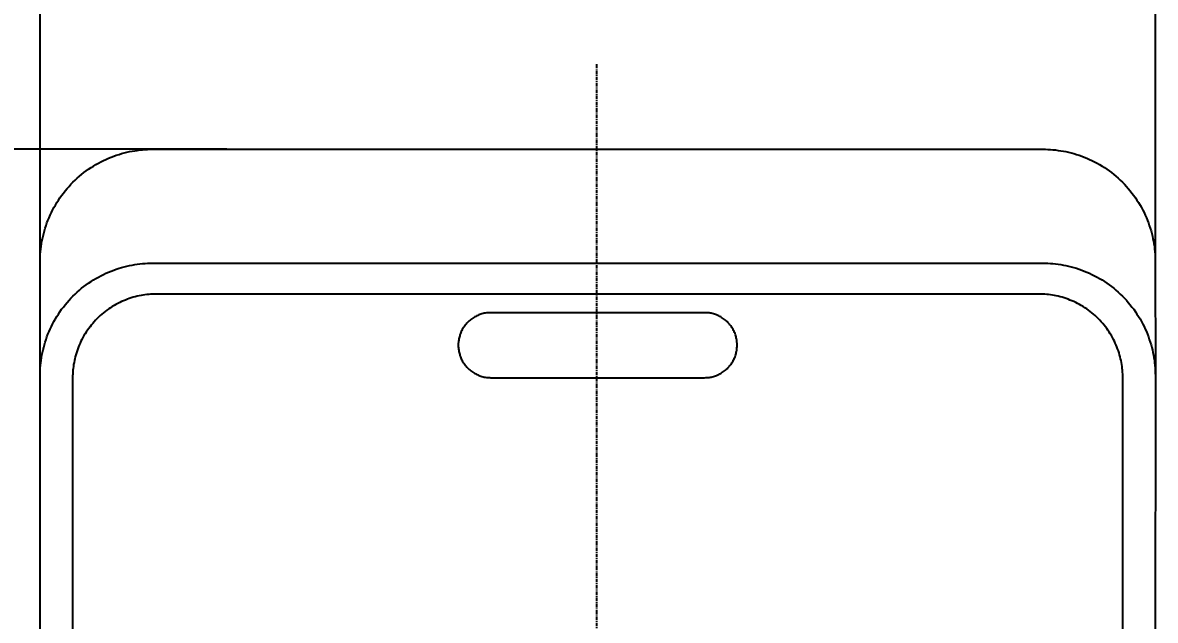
# Model space of a CAD drawing. Header units: millimetres. Extents: x 2411 to 3461, y 1233 to 2718.
# Drawn here: x 3098.7 to 3220.5, y 1668 to 1732.2 of the extents above; entities that cross this region are included whole.
import ezdxf

# ---------------------------------------------------------------- set-up
doc = ezdxf.new("R2010")
doc.units = ezdxf.units.MM
doc.linetypes.add('CENTER', pattern=[0.6, 0.375, -0.075, 0.075, -0.075])
for name, color, linetype in [('CEN2', 1, 'Continuous'), ('DIM2', 3, 'Continuous'), ('main', 7, 'Continuous')]:
    doc.layers.add(name, color=color, linetype=linetype)
doc.styles.get("Standard").update_dxf_attribs({"font": 'arial.ttf'})
doc.dimstyles.new('ISO-25', dxfattribs={"dimtxt": 2.5, "dimasz": 2.5, "dimexe": 1.25, "dimexo": 0.625, "dimtad": 1, "dimtxsty": 'Standard', "dimcen": 2.5, "dimadec": 0, "dimazin": 0, "dimtfac": 1, "dimtmove": 0, "dimatfit": 3, "dimfxl": 1, "dimarcsym": 0})

# ---------------------------------------------------------------- blocks, each defined once
blk = doc.blocks.new('*D56')
at = {"layer": 'Defpoints', "color": 0, "transparency": 16777216}
for p in [(3121.27, 1718.63), (3055.62, 1616.63), (3130.78, 1616.63)]:
    blk.add_point(p, dxfattribs=at)
at = {"layer": 'DIM2', "color": 0, "lineweight": -2, "transparency": 16777216}
for p, q in [((3120.64, 1718.63), (3054.37, 1718.63)), ((3055.62, 1706.63), (3055.62, 1628.63)), ((3130.15, 1616.63), (3054.37, 1616.63))]:
    blk.add_line(p, q, dxfattribs=at)
at = {"layer": 'DIM2', "color": 0, "transparency": 16777216}
for points in [[(3053.62, 1706.63), (3057.62, 1706.63), (3055.62, 1718.63)], [(3053.62, 1628.63), (3057.62, 1628.63), (3055.62, 1616.63)]]:
    blk.add_solid(points, dxfattribs=at)
at = {"layer": 'DIM2', "color": 0, "transparency": 16777216, "insert": (3042.96, 1667.63), "char_height": 15, "attachment_point": 5, "rotation": 90}
blk.add_mtext('102', dxfattribs=at)
blk = doc.blocks.new('*D57')
at = {"layer": 'Defpoints', "color": 0, "transparency": 16777216}
for p in [(3220.55, 1753.97), (3100.55, 1703.85), (3220.55, 1703.85)]:
    blk.add_point(p, dxfattribs=at)
at = {"layer": 'DIM2', "color": 0, "lineweight": -2, "transparency": 16777216}
for p, q in [((3100.55, 1704.47), (3100.55, 1755.22)), ((3220.55, 1704.47), (3220.55, 1755.22)), ((3112.55, 1753.97), (3208.55, 1753.97))]:
    blk.add_line(p, q, dxfattribs=at)
at = {"layer": 'DIM2', "color": 0, "transparency": 16777216}
for points in [[(3112.55, 1755.97), (3112.55, 1751.97), (3100.55, 1753.97)], [(3208.55, 1755.97), (3208.55, 1751.97), (3220.55, 1753.97)]]:
    blk.add_solid(points, dxfattribs=at)
at = {"layer": 'DIM2', "color": 0, "transparency": 16777216, "insert": (3160.55, 1766.63), "char_height": 15, "attachment_point": 5}
blk.add_mtext('120', dxfattribs=at)

msp = doc.modelspace()

# ---------------------------------------------------------------- linework, layer by layer
at = {"layer": 'CEN2', "linetype": 'CENTER'}
msp.add_line((3160.41, 1727.77), (3160.41, 1512.99), dxfattribs=at)
at = {"layer": 'main'}
for p, q in [((3110.45, 1718.42), (3110.73, 1718.47)), ((3110.73, 1718.47), (3111.01, 1718.51)), ((3111.01, 1718.51), (3111.28, 1718.55)), ((3111.28, 1718.55), (3111.56, 1718.58)), ((3111.56, 1718.58), (3111.84, 1718.6)), ((3111.84, 1718.6), (3112.11, 1718.61)), ((3112.11, 1718.61), (3112.38, 1718.62)), ((3112.38, 1718.62), (3208.45, 1718.63)), ((3208.45, 1718.63), (3208.72, 1718.62)), ((3208.72, 1718.62), (3208.99, 1718.61)), ((3208.99, 1718.61), (3209.26, 1718.6)), ((3209.26, 1718.6), (3209.53, 1718.58)), ((3209.53, 1718.58), (3209.81, 1718.55)), ((3209.81, 1718.55), (3210.09, 1718.51)), ((3210.09, 1718.51), (3210.37, 1718.47)), ((3210.37, 1718.47), (3210.65, 1718.42)), ((3106.82, 1717.13), (3107.09, 1717.27)), ((3107.09, 1717.27), (3107.36, 1717.41)), ((3107.36, 1717.41), (3107.64, 1717.54)), ((3107.64, 1717.54), (3107.92, 1717.66)), ((3107.92, 1717.66), (3108.19, 1717.78)), ((3108.19, 1717.78), (3108.47, 1717.88)), ((3108.47, 1717.88), (3108.75, 1717.98)), ((3108.75, 1717.98), (3109.04, 1718.08)), ((3109.04, 1718.08), (3109.32, 1718.16)), ((3109.32, 1718.16), (3109.6, 1718.24)), ((3109.6, 1718.24), (3109.88, 1718.31)), ((3109.88, 1718.31), (3110.16, 1718.37)), ((3110.16, 1718.37), (3110.45, 1718.42)), ((3210.65, 1718.42), (3210.93, 1718.37)), ((3210.93, 1718.37), (3211.21, 1718.31)), ((3211.21, 1718.31), (3211.49, 1718.24)), ((3211.49, 1718.24), (3211.78, 1718.16)), ((3211.78, 1718.16), (3212.06, 1718.08)), ((3212.06, 1718.08), (3212.34, 1717.98)), ((3212.34, 1717.98), (3212.62, 1717.88)), ((3212.62, 1717.88), (3212.9, 1717.78)), ((3212.9, 1717.78), (3213.18, 1717.66)), ((3213.18, 1717.66), (3213.46, 1717.54)), ((3213.46, 1717.54), (3213.73, 1717.41)), ((3213.73, 1717.41), (3214, 1717.27)), ((3214, 1717.27), (3214.27, 1717.13)), ((3105.02, 1715.92), (3105.27, 1716.11)), ((3105.27, 1716.11), (3105.52, 1716.3)), ((3105.52, 1716.3), (3105.77, 1716.48)), ((3105.77, 1716.48), (3106.03, 1716.65)), ((3106.03, 1716.65), (3106.29, 1716.82)), ((3106.29, 1716.82), (3106.55, 1716.98)), ((3106.55, 1716.98), (3106.82, 1717.13)), ((3214.27, 1717.13), (3214.54, 1716.98)), ((3214.54, 1716.98), (3214.81, 1716.82)), ((3214.81, 1716.82), (3215.07, 1716.65)), ((3215.07, 1716.65), (3215.33, 1716.48)), ((3215.33, 1716.48), (3215.58, 1716.3)), ((3215.58, 1716.3), (3215.83, 1716.11)), ((3215.83, 1716.11), (3216.07, 1715.92)), ((3103.66, 1714.63), (3103.87, 1714.86)), ((3103.87, 1714.86), (3104.09, 1715.08)), ((3104.09, 1715.08), (3104.32, 1715.3)), ((3104.32, 1715.3), (3104.55, 1715.51)), ((3104.55, 1715.51), (3104.78, 1715.72)), ((3104.78, 1715.72), (3105.02, 1715.92)), ((3216.07, 1715.92), (3216.31, 1715.72)), ((3216.31, 1715.72), (3216.55, 1715.51)), ((3216.55, 1715.51), (3216.78, 1715.3)), ((3216.78, 1715.3), (3217, 1715.08)), ((3217, 1715.08), (3217.22, 1714.86)), ((3217.22, 1714.86), (3217.43, 1714.63)), ((3102.69, 1713.41), (3102.87, 1713.66)), ((3102.87, 1713.66), (3103.06, 1713.91)), ((3103.06, 1713.91), (3103.25, 1714.15)), ((3103.25, 1714.15), (3103.45, 1714.39)), ((3103.45, 1714.39), (3103.66, 1714.63)), ((3217.43, 1714.63), (3217.64, 1714.39)), ((3217.64, 1714.39), (3217.84, 1714.15)), ((3217.84, 1714.15), (3218.03, 1713.91)), ((3218.03, 1713.91), (3218.22, 1713.66)), ((3218.22, 1713.66), (3218.4, 1713.41)), ((3101.9, 1712.08), (3102.04, 1712.35)), ((3102.04, 1712.35), (3102.19, 1712.62)), ((3102.19, 1712.62), (3102.35, 1712.89)), ((3102.35, 1712.89), (3102.52, 1713.15)), ((3102.52, 1713.15), (3102.69, 1713.41)), ((3218.4, 1713.41), (3218.57, 1713.15)), ((3218.57, 1713.15), (3218.74, 1712.89)), ((3218.74, 1712.89), (3218.9, 1712.62)), ((3218.9, 1712.62), (3219.05, 1712.35)), ((3219.05, 1712.35), (3219.2, 1712.08)), ((3101.4, 1710.98), (3101.51, 1711.26)), ((3101.51, 1711.26), (3101.63, 1711.54)), ((3101.63, 1711.54), (3101.76, 1711.81)), ((3101.76, 1711.81), (3101.9, 1712.08)), ((3219.2, 1712.08), (3219.33, 1711.81)), ((3219.33, 1711.81), (3219.46, 1711.54)), ((3219.46, 1711.54), (3219.58, 1711.26)), ((3219.58, 1711.26), (3219.7, 1710.98)), ((3101.01, 1709.86), (3101.1, 1710.14)), ((3101.1, 1710.14), (3101.19, 1710.42)), ((3101.19, 1710.42), (3101.29, 1710.7)), ((3101.29, 1710.7), (3101.4, 1710.98)), ((3219.7, 1710.98), (3219.8, 1710.7)), ((3219.8, 1710.7), (3219.9, 1710.42)), ((3219.9, 1710.42), (3220, 1710.14)), ((3220, 1710.14), (3220.08, 1709.86)), ((3100.7, 1708.45), (3100.75, 1708.73)), ((3100.75, 1708.73), (3100.8, 1709.01)), ((3100.8, 1709.01), (3100.87, 1709.29)), ((3100.87, 1709.29), (3100.94, 1709.57)), ((3100.94, 1709.57), (3101.01, 1709.86)), ((3220.08, 1709.86), (3220.16, 1709.57)), ((3220.16, 1709.57), (3220.23, 1709.29)), ((3220.23, 1709.29), (3220.29, 1709.01)), ((3220.29, 1709.01), (3220.35, 1708.73)), ((3220.35, 1708.73), (3220.39, 1708.45)), ((3100.57, 1707.34), (3100.6, 1707.61)), ((3100.6, 1707.61), (3100.62, 1707.89)), ((3100.62, 1707.89), (3100.66, 1708.17)), ((3100.66, 1708.17), (3100.7, 1708.45)), ((3220.39, 1708.45), (3220.44, 1708.17)), ((3220.44, 1708.17), (3220.47, 1707.89)), ((3220.47, 1707.89), (3220.5, 1707.61)), ((3220.5, 1707.61), (3220.52, 1707.34)), ((3100.55, 1706.79), (3100.56, 1707.07)), ((3100.55, 1694.27), (3100.55, 1706.79)), ((3100.56, 1707.07), (3100.57, 1707.34)), ((3110.73, 1706.22), (3111.01, 1706.26)), ((3111.01, 1706.26), (3111.28, 1706.3)), ((3111.28, 1706.3), (3111.56, 1706.33)), ((3111.56, 1706.33), (3111.84, 1706.35)), ((3111.84, 1706.35), (3112.11, 1706.36)), ((3112.11, 1706.36), (3112.38, 1706.37)), ((3112.38, 1706.37), (3208.45, 1706.37)), ((3208.45, 1706.37), (3208.72, 1706.37)), ((3208.72, 1706.37), (3208.99, 1706.36)), ((3208.99, 1706.36), (3209.26, 1706.35)), ((3209.26, 1706.35), (3209.53, 1706.33)), ((3209.53, 1706.33), (3209.81, 1706.3)), ((3209.81, 1706.3), (3210.09, 1706.26)), ((3210.09, 1706.26), (3210.37, 1706.22)), ((3220.52, 1707.34), (3220.54, 1707.07)), ((3220.54, 1707.07), (3220.54, 1706.79)), ((3220.54, 1706.79), (3220.55, 1694.27)), ((3106.82, 1704.88), (3107.09, 1705.02)), ((3107.09, 1705.02), (3107.36, 1705.16)), ((3107.36, 1705.16), (3107.64, 1705.29)), ((3107.64, 1705.29), (3107.92, 1705.41)), ((3107.92, 1705.41), (3108.19, 1705.53)), ((3108.19, 1705.53), (3108.47, 1705.63)), ((3108.47, 1705.63), (3108.75, 1705.73)), ((3108.75, 1705.73), (3109.04, 1705.82)), ((3109.04, 1705.82), (3109.32, 1705.91)), ((3109.32, 1705.91), (3109.6, 1705.98)), ((3109.6, 1705.98), (3109.88, 1706.05)), ((3109.88, 1706.05), (3110.16, 1706.12)), ((3110.16, 1706.12), (3110.45, 1706.17)), ((3110.45, 1706.17), (3110.73, 1706.22)), ((3210.37, 1706.22), (3210.65, 1706.17)), ((3210.65, 1706.17), (3210.93, 1706.12)), ((3210.93, 1706.12), (3211.21, 1706.05)), ((3211.21, 1706.05), (3211.49, 1705.98)), ((3211.49, 1705.98), (3211.78, 1705.91)), ((3211.78, 1705.91), (3212.06, 1705.82)), ((3212.06, 1705.82), (3212.34, 1705.73)), ((3212.34, 1705.73), (3212.62, 1705.63)), ((3212.62, 1705.63), (3212.9, 1705.53)), ((3212.9, 1705.53), (3213.18, 1705.41)), ((3213.18, 1705.41), (3213.46, 1705.29)), ((3213.46, 1705.29), (3213.73, 1705.16)), ((3213.73, 1705.16), (3214, 1705.02)), ((3214, 1705.02), (3214.27, 1704.88)), ((3105.02, 1703.67), (3105.27, 1703.86)), ((3105.27, 1703.86), (3105.52, 1704.05)), ((3105.52, 1704.05), (3105.77, 1704.23)), ((3105.77, 1704.23), (3106.03, 1704.4)), ((3106.03, 1704.4), (3106.29, 1704.57)), ((3106.29, 1704.57), (3106.55, 1704.73)), ((3106.55, 1704.73), (3106.82, 1704.88)), ((3214.27, 1704.88), (3214.54, 1704.73)), ((3214.54, 1704.73), (3214.81, 1704.57)), ((3214.81, 1704.57), (3215.07, 1704.4)), ((3215.07, 1704.4), (3215.33, 1704.23)), ((3215.33, 1704.23), (3215.58, 1704.05)), ((3215.58, 1704.05), (3215.83, 1703.86)), ((3215.83, 1703.86), (3216.07, 1703.67)), ((3103.66, 1702.38), (3103.87, 1702.61)), ((3103.87, 1702.61), (3104.09, 1702.83)), ((3104.09, 1702.83), (3104.32, 1703.05)), ((3104.32, 1703.05), (3104.55, 1703.26)), ((3104.55, 1703.26), (3104.78, 1703.47)), ((3104.78, 1703.47), (3105.02, 1703.67)), ((3110.36, 1702.64), (3110.15, 1702.57)), ((3110.57, 1702.7), (3110.36, 1702.64)), ((3110.78, 1702.76), (3110.57, 1702.7)), ((3110.99, 1702.81), (3110.78, 1702.76)), ((3111.2, 1702.85), (3110.99, 1702.81)), ((3111.41, 1702.9), (3111.2, 1702.85)), ((3111.62, 1702.93), (3111.41, 1702.9)), ((3111.83, 1702.96), (3111.62, 1702.93)), ((3112.03, 1702.99), (3111.83, 1702.96)), ((3112.24, 1703.01), (3112.03, 1702.99)), ((3112.44, 1703.03), (3112.24, 1703.01)), ((3112.65, 1703.04), (3112.44, 1703.03)), ((3112.85, 1703.04), (3112.65, 1703.04)), ((3113.05, 1703.05), (3112.85, 1703.04)), ((3208.25, 1703.04), (3113.05, 1703.05)), ((3208.45, 1703.04), (3208.25, 1703.04)), ((3208.65, 1703.03), (3208.45, 1703.04)), ((3208.86, 1703.01), (3208.65, 1703.03)), ((3209.06, 1702.99), (3208.86, 1703.01)), ((3209.27, 1702.96), (3209.06, 1702.99)), ((3209.48, 1702.93), (3209.27, 1702.96)), ((3209.68, 1702.9), (3209.48, 1702.93)), ((3209.89, 1702.85), (3209.68, 1702.9)), ((3210.1, 1702.81), (3209.89, 1702.85)), ((3210.31, 1702.76), (3210.1, 1702.81)), ((3210.52, 1702.7), (3210.31, 1702.76)), ((3210.73, 1702.64), (3210.52, 1702.7)), ((3210.94, 1702.57), (3210.73, 1702.64)), ((3216.07, 1703.67), (3216.31, 1703.47)), ((3216.31, 1703.47), (3216.55, 1703.26)), ((3216.55, 1703.26), (3216.78, 1703.05)), ((3216.78, 1703.05), (3217, 1702.83)), ((3217, 1702.83), (3217.22, 1702.61)), ((3217.22, 1702.61), (3217.43, 1702.38)), ((3102.69, 1701.15), (3102.87, 1701.41)), ((3102.87, 1701.41), (3103.06, 1701.66)), ((3103.06, 1701.66), (3103.25, 1701.9)), ((3103.25, 1701.9), (3103.45, 1702.14)), ((3103.45, 1702.14), (3103.66, 1702.38)), ((3107.93, 1701.45), (3107.74, 1701.32)), ((3108.12, 1701.58), (3107.93, 1701.45)), ((3108.32, 1701.7), (3108.12, 1701.58)), ((3108.51, 1701.82), (3108.32, 1701.7)), ((3108.71, 1701.93), (3108.51, 1701.82)), ((3108.91, 1702.04), (3108.71, 1701.93)), ((3109.12, 1702.14), (3108.91, 1702.04)), ((3109.32, 1702.24), (3109.12, 1702.14)), ((3109.53, 1702.33), (3109.32, 1702.24)), ((3109.73, 1702.41), (3109.53, 1702.33)), ((3109.94, 1702.49), (3109.73, 1702.41)), ((3110.15, 1702.57), (3109.94, 1702.49)), ((3211.15, 1702.49), (3210.94, 1702.57)), ((3211.36, 1702.41), (3211.15, 1702.49)), ((3211.57, 1702.33), (3211.36, 1702.41)), ((3211.77, 1702.24), (3211.57, 1702.33)), ((3211.98, 1702.14), (3211.77, 1702.24)), ((3212.18, 1702.04), (3211.98, 1702.14)), ((3212.38, 1701.93), (3212.18, 1702.04)), ((3212.58, 1701.82), (3212.38, 1701.93)), ((3212.78, 1701.7), (3212.58, 1701.82)), ((3212.97, 1701.58), (3212.78, 1701.7)), ((3213.16, 1701.45), (3212.97, 1701.58)), ((3213.35, 1701.32), (3213.16, 1701.45)), ((3217.43, 1702.38), (3217.64, 1702.14)), ((3217.64, 1702.14), (3217.84, 1701.9)), ((3217.84, 1701.9), (3218.03, 1701.66)), ((3218.03, 1701.66), (3218.22, 1701.41)), ((3218.22, 1701.41), (3218.4, 1701.15)), ((3102.04, 1700.1), (3102.19, 1700.37)), ((3102.19, 1700.37), (3102.35, 1700.63)), ((3102.35, 1700.63), (3102.52, 1700.9)), ((3102.52, 1700.9), (3102.69, 1701.15)), ((3106.52, 1700.24), (3106.36, 1700.07)), ((3106.68, 1700.41), (3106.52, 1700.24)), ((3106.85, 1700.57), (3106.68, 1700.41)), ((3107.02, 1700.73), (3106.85, 1700.57)), ((3107.2, 1700.88), (3107.02, 1700.73)), ((3107.37, 1701.03), (3107.2, 1700.88)), ((3107.56, 1701.18), (3107.37, 1701.03)), ((3107.74, 1701.32), (3107.56, 1701.18)), ((3146.73, 1700.17), (3146.64, 1700.09)), ((3146.82, 1700.25), (3146.73, 1700.17)), ((3146.91, 1700.33), (3146.82, 1700.25)), ((3147.01, 1700.4), (3146.91, 1700.33)), ((3147.11, 1700.47), (3147.01, 1700.4)), ((3147.21, 1700.53), (3147.11, 1700.47)), ((3147.31, 1700.6), (3147.21, 1700.53)), ((3147.42, 1700.65), (3147.31, 1700.6)), ((3147.53, 1700.71), (3147.42, 1700.65)), ((3147.64, 1700.76), (3147.53, 1700.71)), ((3147.75, 1700.81), (3147.64, 1700.76)), ((3147.86, 1700.85), (3147.75, 1700.81)), ((3147.98, 1700.89), (3147.86, 1700.85)), ((3148.09, 1700.92), (3147.98, 1700.89)), ((3148.21, 1700.95), (3148.09, 1700.92)), ((3148.33, 1700.98), (3148.21, 1700.95)), ((3148.45, 1701), (3148.33, 1700.98)), ((3148.57, 1701.02), (3148.45, 1701)), ((3148.69, 1701.04), (3148.57, 1701.02)), ((3148.81, 1701.05), (3148.69, 1701.04)), ((3148.93, 1701.05), (3148.81, 1701.05)), ((3149.05, 1701.05), (3148.93, 1701.05)), ((3172.05, 1701.05), (3149.05, 1701.05)), ((3172.17, 1701.05), (3172.05, 1701.05)), ((3172.29, 1701.05), (3172.17, 1701.05)), ((3172.41, 1701.04), (3172.29, 1701.05)), ((3172.53, 1701.02), (3172.41, 1701.04)), ((3172.65, 1701), (3172.53, 1701.02)), ((3172.77, 1700.98), (3172.65, 1701)), ((3172.88, 1700.95), (3172.77, 1700.98)), ((3173, 1700.92), (3172.88, 1700.95)), ((3173.12, 1700.89), (3173, 1700.92)), ((3173.23, 1700.85), (3173.12, 1700.89)), ((3173.34, 1700.81), (3173.23, 1700.85)), ((3173.46, 1700.76), (3173.34, 1700.81)), ((3173.57, 1700.71), (3173.46, 1700.76)), ((3173.67, 1700.65), (3173.57, 1700.71)), ((3173.78, 1700.6), (3173.67, 1700.65)), ((3173.88, 1700.53), (3173.78, 1700.6)), ((3173.99, 1700.47), (3173.88, 1700.53)), ((3174.08, 1700.4), (3173.99, 1700.47)), ((3174.18, 1700.33), (3174.08, 1700.4)), ((3174.28, 1700.25), (3174.18, 1700.33)), ((3174.37, 1700.17), (3174.28, 1700.25)), ((3174.46, 1700.09), (3174.37, 1700.17)), ((3213.54, 1701.18), (3213.35, 1701.32)), ((3213.72, 1701.03), (3213.54, 1701.18)), ((3213.9, 1700.88), (3213.72, 1701.03)), ((3214.07, 1700.73), (3213.9, 1700.88)), ((3214.24, 1700.57), (3214.07, 1700.73)), ((3214.41, 1700.41), (3214.24, 1700.57)), ((3214.57, 1700.24), (3214.41, 1700.41)), ((3214.73, 1700.07), (3214.57, 1700.24)), ((3218.4, 1701.15), (3218.57, 1700.9)), ((3218.57, 1700.9), (3218.74, 1700.63)), ((3218.74, 1700.63), (3218.9, 1700.37)), ((3218.9, 1700.37), (3219.05, 1700.1)), ((3101.4, 1698.73), (3101.51, 1699.01)), ((3101.51, 1699.01), (3101.63, 1699.28)), ((3101.63, 1699.28), (3101.76, 1699.56)), ((3101.76, 1699.56), (3101.9, 1699.83)), ((3101.9, 1699.83), (3102.04, 1700.1)), ((3105.51, 1698.97), (3105.39, 1698.78)), ((3105.64, 1699.16), (3105.51, 1698.97)), ((3105.78, 1699.35), (3105.64, 1699.16)), ((3105.92, 1699.54), (3105.78, 1699.35)), ((3106.06, 1699.72), (3105.92, 1699.54)), ((3106.21, 1699.9), (3106.06, 1699.72)), ((3106.36, 1700.07), (3106.21, 1699.9)), ((3145.87, 1699.02), (3145.82, 1698.91)), ((3145.92, 1699.13), (3145.87, 1699.02)), ((3145.98, 1699.23), (3145.92, 1699.13)), ((3146.04, 1699.34), (3145.98, 1699.23)), ((3146.1, 1699.44), (3146.04, 1699.34)), ((3146.17, 1699.54), (3146.1, 1699.44)), ((3146.24, 1699.64), (3146.17, 1699.54)), ((3146.31, 1699.74), (3146.24, 1699.64)), ((3146.39, 1699.83), (3146.31, 1699.74)), ((3146.47, 1699.92), (3146.39, 1699.83)), ((3146.55, 1700.01), (3146.47, 1699.92)), ((3146.64, 1700.09), (3146.55, 1700.01)), ((3174.54, 1700.01), (3174.46, 1700.09)), ((3174.63, 1699.92), (3174.54, 1700.01)), ((3174.71, 1699.83), (3174.63, 1699.92)), ((3174.78, 1699.74), (3174.71, 1699.83)), ((3174.86, 1699.64), (3174.78, 1699.74)), ((3174.93, 1699.54), (3174.86, 1699.64)), ((3174.99, 1699.44), (3174.93, 1699.54)), ((3175.06, 1699.34), (3174.99, 1699.44)), ((3175.12, 1699.23), (3175.06, 1699.34)), ((3175.17, 1699.13), (3175.12, 1699.23)), ((3175.23, 1699.02), (3175.17, 1699.13)), ((3175.28, 1698.91), (3175.23, 1699.02)), ((3214.89, 1699.9), (3214.73, 1700.07)), ((3215.03, 1699.72), (3214.89, 1699.9)), ((3215.18, 1699.54), (3215.03, 1699.72)), ((3215.32, 1699.35), (3215.18, 1699.54)), ((3215.45, 1699.16), (3215.32, 1699.35)), ((3215.58, 1698.97), (3215.45, 1699.16)), ((3215.7, 1698.78), (3215.58, 1698.97)), ((3219.05, 1700.1), (3219.2, 1699.83)), ((3219.2, 1699.83), (3219.33, 1699.56)), ((3219.33, 1699.56), (3219.46, 1699.28)), ((3219.46, 1699.28), (3219.58, 1699.01)), ((3219.58, 1699.01), (3219.7, 1698.73)), ((3101.01, 1697.6), (3101.1, 1697.89)), ((3101.1, 1697.89), (3101.19, 1698.17)), ((3101.19, 1698.17), (3101.29, 1698.45)), ((3101.29, 1698.45), (3101.4, 1698.73)), ((3104.85, 1697.77), (3104.76, 1697.57)), ((3104.95, 1697.98), (3104.85, 1697.77)), ((3105.05, 1698.18), (3104.95, 1697.98)), ((3105.16, 1698.38), (3105.05, 1698.18)), ((3105.27, 1698.58), (3105.16, 1698.38)), ((3105.39, 1698.78), (3105.27, 1698.58)), ((3145.56, 1697.86), (3145.55, 1697.74)), ((3145.55, 1697.74), (3145.55, 1697.62)), ((3145.57, 1697.98), (3145.56, 1697.86)), ((3145.59, 1698.1), (3145.57, 1697.98)), ((3145.61, 1698.22), (3145.59, 1698.1)), ((3145.64, 1698.33), (3145.61, 1698.22)), ((3145.66, 1698.45), (3145.64, 1698.33)), ((3145.7, 1698.57), (3145.66, 1698.45)), ((3145.73, 1698.68), (3145.7, 1698.57)), ((3145.77, 1698.8), (3145.73, 1698.68)), ((3145.82, 1698.91), (3145.77, 1698.8)), ((3175.32, 1698.8), (3175.28, 1698.91)), ((3175.36, 1698.68), (3175.32, 1698.8)), ((3175.4, 1698.57), (3175.36, 1698.68)), ((3175.43, 1698.45), (3175.4, 1698.57)), ((3175.46, 1698.33), (3175.43, 1698.45)), ((3175.48, 1698.22), (3175.46, 1698.33)), ((3175.51, 1698.1), (3175.48, 1698.22)), ((3175.52, 1697.98), (3175.51, 1698.1)), ((3175.53, 1697.86), (3175.52, 1697.98)), ((3175.54, 1697.74), (3175.53, 1697.86)), ((3175.55, 1697.62), (3175.54, 1697.74)), ((3215.82, 1698.58), (3215.7, 1698.78)), ((3215.93, 1698.38), (3215.82, 1698.58)), ((3216.04, 1698.18), (3215.93, 1698.38)), ((3216.14, 1697.98), (3216.04, 1698.18)), ((3216.24, 1697.77), (3216.14, 1697.98)), ((3216.33, 1697.57), (3216.24, 1697.77)), ((3219.7, 1698.73), (3219.8, 1698.45)), ((3219.8, 1698.45), (3219.9, 1698.17)), ((3219.9, 1698.17), (3220, 1697.89)), ((3220, 1697.89), (3220.08, 1697.6)), ((3100.75, 1696.48), (3100.8, 1696.76)), ((3100.8, 1696.76), (3100.87, 1697.04)), ((3100.87, 1697.04), (3100.94, 1697.32)), ((3100.94, 1697.32), (3101.01, 1697.6)), ((3104.39, 1696.52), (3104.34, 1696.31)), ((3104.46, 1696.73), (3104.39, 1696.52)), ((3104.53, 1696.94), (3104.46, 1696.73)), ((3104.6, 1697.15), (3104.53, 1696.94)), ((3104.68, 1697.36), (3104.6, 1697.15)), ((3104.76, 1697.57), (3104.68, 1697.36)), ((3145.55, 1697.62), (3145.55, 1697.49)), ((3145.55, 1697.49), (3145.55, 1697.37)), ((3145.55, 1697.37), (3145.56, 1697.25)), ((3145.56, 1697.25), (3145.57, 1697.13)), ((3145.57, 1697.13), (3145.59, 1697.01)), ((3145.59, 1697.01), (3145.61, 1696.89)), ((3145.61, 1696.89), (3145.64, 1696.78)), ((3145.64, 1696.78), (3145.66, 1696.66)), ((3145.66, 1696.66), (3145.7, 1696.54)), ((3145.7, 1696.54), (3145.73, 1696.43)), ((3175.36, 1696.43), (3175.4, 1696.54)), ((3175.4, 1696.54), (3175.43, 1696.66)), ((3175.43, 1696.66), (3175.46, 1696.78)), ((3175.46, 1696.78), (3175.48, 1696.89)), ((3175.48, 1696.89), (3175.51, 1697.01)), ((3175.51, 1697.01), (3175.52, 1697.13)), ((3175.52, 1697.13), (3175.53, 1697.25)), ((3175.53, 1697.25), (3175.54, 1697.37)), ((3175.54, 1697.37), (3175.55, 1697.49)), ((3175.55, 1697.49), (3175.55, 1697.62)), ((3216.42, 1697.36), (3216.33, 1697.57)), ((3216.49, 1697.15), (3216.42, 1697.36)), ((3216.57, 1696.94), (3216.49, 1697.15)), ((3216.64, 1696.73), (3216.57, 1696.94)), ((3216.7, 1696.52), (3216.64, 1696.73)), ((3216.76, 1696.31), (3216.7, 1696.52)), ((3220.08, 1697.6), (3220.16, 1697.32)), ((3220.16, 1697.32), (3220.23, 1697.04)), ((3220.23, 1697.04), (3220.29, 1696.76)), ((3220.29, 1696.76), (3220.35, 1696.48)), ((3100.57, 1695.09), (3100.6, 1695.36)), ((3100.6, 1695.36), (3100.62, 1695.64)), ((3100.62, 1695.64), (3100.66, 1695.92)), ((3100.66, 1695.92), (3100.7, 1696.2)), ((3100.7, 1696.2), (3100.75, 1696.48)), ((3104.16, 1695.48), (3104.13, 1695.27)), ((3104.2, 1695.68), (3104.16, 1695.48)), ((3104.24, 1695.89), (3104.2, 1695.68)), ((3104.29, 1696.1), (3104.24, 1695.89)), ((3104.34, 1696.31), (3104.29, 1696.1)), ((3145.73, 1696.43), (3145.77, 1696.31)), ((3145.77, 1696.31), (3145.82, 1696.2)), ((3145.82, 1696.2), (3145.87, 1696.09)), ((3145.87, 1696.09), (3145.92, 1695.98)), ((3145.92, 1695.98), (3145.98, 1695.88)), ((3145.98, 1695.88), (3146.04, 1695.77)), ((3146.04, 1695.77), (3146.1, 1695.67)), ((3146.1, 1695.67), (3146.17, 1695.57)), ((3146.17, 1695.57), (3146.24, 1695.47)), ((3146.24, 1695.47), (3146.31, 1695.37)), ((3146.31, 1695.37), (3146.39, 1695.28)), ((3146.39, 1695.28), (3146.47, 1695.19)), ((3174.63, 1695.19), (3174.71, 1695.28)), ((3174.71, 1695.28), (3174.78, 1695.37)), ((3174.78, 1695.37), (3174.86, 1695.47)), ((3174.86, 1695.47), (3174.93, 1695.57)), ((3174.93, 1695.57), (3174.99, 1695.67)), ((3174.99, 1695.67), (3175.06, 1695.77)), ((3175.06, 1695.77), (3175.12, 1695.88)), ((3175.12, 1695.88), (3175.17, 1695.98)), ((3175.17, 1695.98), (3175.23, 1696.09)), ((3175.23, 1696.09), (3175.28, 1696.2)), ((3175.28, 1696.2), (3175.32, 1696.31)), ((3175.32, 1696.31), (3175.36, 1696.43)), ((3216.81, 1696.1), (3216.76, 1696.31)), ((3216.86, 1695.89), (3216.81, 1696.1)), ((3216.9, 1695.68), (3216.86, 1695.89)), ((3216.93, 1695.48), (3216.9, 1695.68)), ((3216.96, 1695.27), (3216.93, 1695.48)), ((3220.35, 1696.48), (3220.39, 1696.2)), ((3220.39, 1696.2), (3220.44, 1695.92)), ((3220.44, 1695.92), (3220.47, 1695.64)), ((3220.47, 1695.64), (3220.5, 1695.36)), ((3220.5, 1695.36), (3220.52, 1695.09)), ((3100.55, 1694.54), (3100.56, 1694.81)), ((3100.55, 1694.27), (3100.55, 1694.54)), ((3100.55, 1628.46), (3100.55, 1694.27)), ((3100.56, 1694.81), (3100.57, 1695.09)), ((3104.06, 1694.45), (3104.05, 1694.25)), ((3104.05, 1694.25), (3104.05, 1629.05)), ((3104.07, 1694.65), (3104.06, 1694.45)), ((3104.08, 1694.85), (3104.07, 1694.65)), ((3104.1, 1695.06), (3104.08, 1694.85)), ((3104.13, 1695.27), (3104.1, 1695.06)), ((3146.47, 1695.19), (3146.55, 1695.1)), ((3146.55, 1695.1), (3146.64, 1695.02)), ((3146.64, 1695.02), (3146.73, 1694.94)), ((3146.73, 1694.94), (3146.82, 1694.86)), ((3146.82, 1694.86), (3146.91, 1694.78)), ((3146.91, 1694.78), (3147.01, 1694.71)), ((3147.01, 1694.71), (3147.11, 1694.64)), ((3147.11, 1694.64), (3147.21, 1694.58)), ((3147.21, 1694.58), (3147.31, 1694.51)), ((3147.31, 1694.51), (3147.42, 1694.46)), ((3147.42, 1694.46), (3147.53, 1694.4)), ((3147.53, 1694.4), (3147.64, 1694.35)), ((3147.64, 1694.35), (3147.75, 1694.3)), ((3147.75, 1694.3), (3147.86, 1694.26)), ((3147.86, 1694.26), (3147.98, 1694.22)), ((3147.98, 1694.22), (3148.09, 1694.19)), ((3148.09, 1694.19), (3148.21, 1694.16)), ((3148.21, 1694.16), (3148.33, 1694.13)), ((3148.33, 1694.13), (3148.45, 1694.11)), ((3148.45, 1694.11), (3148.57, 1694.09)), ((3148.57, 1694.09), (3148.69, 1694.07)), ((3148.69, 1694.07), (3148.81, 1694.06)), ((3148.81, 1694.06), (3148.93, 1694.06)), ((3148.93, 1694.06), (3149.05, 1694.05)), ((3149.05, 1694.05), (3172.05, 1694.05)), ((3172.05, 1694.05), (3172.17, 1694.06)), ((3172.17, 1694.06), (3172.29, 1694.06)), ((3172.29, 1694.06), (3172.41, 1694.07)), ((3172.41, 1694.07), (3172.53, 1694.09)), ((3172.53, 1694.09), (3172.65, 1694.11)), ((3172.65, 1694.11), (3172.77, 1694.13)), ((3172.77, 1694.13), (3172.88, 1694.16)), ((3172.88, 1694.16), (3173, 1694.19)), ((3173, 1694.19), (3173.12, 1694.22)), ((3173.12, 1694.22), (3173.23, 1694.26)), ((3173.23, 1694.26), (3173.34, 1694.3)), ((3173.34, 1694.3), (3173.46, 1694.35)), ((3173.46, 1694.35), (3173.57, 1694.4)), ((3173.57, 1694.4), (3173.67, 1694.46)), ((3173.67, 1694.46), (3173.78, 1694.51)), ((3173.78, 1694.51), (3173.88, 1694.58)), ((3173.88, 1694.58), (3173.99, 1694.64)), ((3173.99, 1694.64), (3174.08, 1694.71)), ((3174.08, 1694.71), (3174.18, 1694.78)), ((3174.18, 1694.78), (3174.28, 1694.86)), ((3174.28, 1694.86), (3174.37, 1694.94)), ((3174.37, 1694.94), (3174.46, 1695.02)), ((3174.46, 1695.02), (3174.54, 1695.1)), ((3174.54, 1695.1), (3174.63, 1695.19)), ((3216.99, 1695.06), (3216.96, 1695.27)), ((3217.01, 1694.85), (3216.99, 1695.06)), ((3217.03, 1694.65), (3217.01, 1694.85)), ((3217.04, 1694.45), (3217.03, 1694.65)), ((3217.05, 1694.25), (3217.04, 1694.45)), ((3217.05, 1694.05), (3217.05, 1694.25)), ((3220.52, 1695.09), (3220.54, 1694.81)), ((3220.54, 1694.81), (3220.54, 1694.54)), ((3220.54, 1694.54), (3220.55, 1694.27)), ((3220.55, 1694.27), (3220.54, 1628.46)), ((3217.05, 1628.85), (3217.05, 1694.05))]:
    msp.add_line(p, q, dxfattribs=at)

# ---------------------------------------------------------------- dimensions: what is measured, and where the dimension line sits
at = {"layer": 'DIM2', "color": 3}
dim = msp.add_linear_dim(base=(3220.55, 1753.97), p1=(3100.55, 1703.85), p2=(3220.55, 1703.85), dimstyle='ISO-25', override={"dimtxt": 15, "dimasz": 12, "dimgap": 5, "dimdec": 0, "dimtix": 0, "dimtmove": 0}, dxfattribs=at)
dim.commit()
dim.dimension.update_dxf_attribs({"geometry": '*D57', "text_midpoint": (3160.55, 1766.63)})
dim = msp.add_linear_dim(base=(3055.62, 1616.63), p1=(3121.27, 1718.63), p2=(3130.78, 1616.63), angle=90, dimstyle='ISO-25', override={"dimtxt": 15, "dimasz": 12, "dimgap": 5, "dimdec": 0, "dimtix": 0, "dimtmove": 0}, dxfattribs=at)
dim.commit()
dim.dimension.update_dxf_attribs({"geometry": '*D56', "text_midpoint": (3042.96, 1667.63)})

doc.saveas('drawing.dxf')
